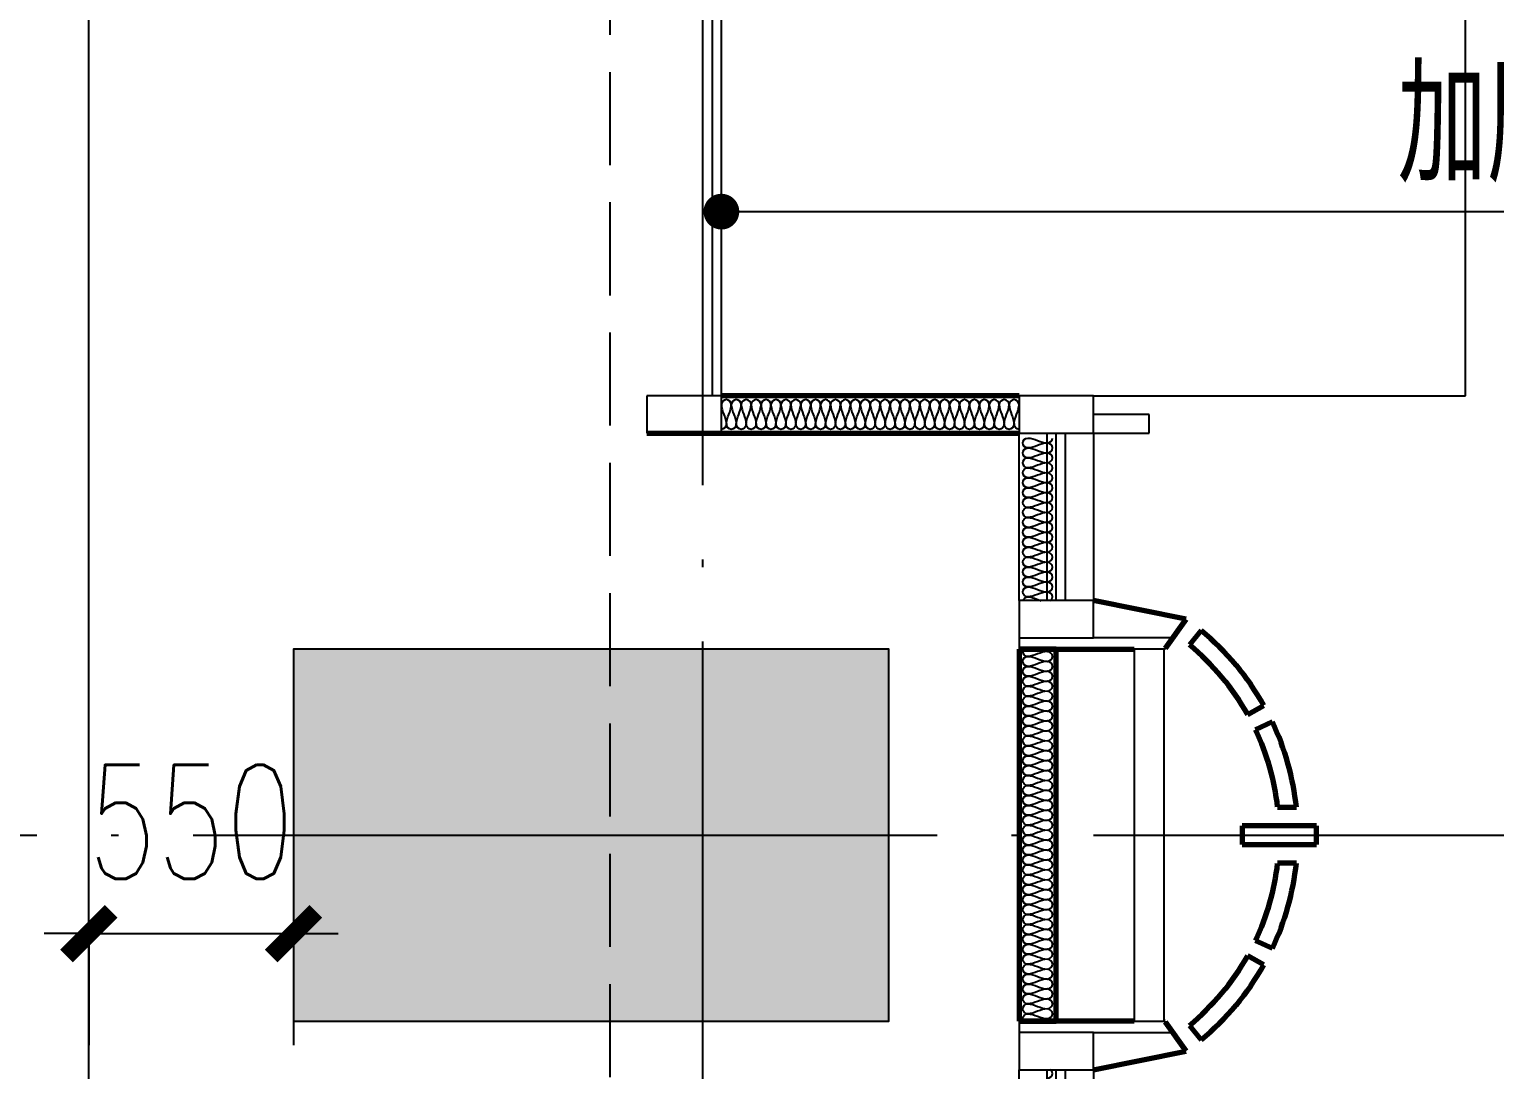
# Model space of a CAD drawing. Header units: millimetres. Extents: x 12325263 to 13848842, y -1463133 to 573208.
# Drawn here: x 12602487 to 12606425, y -624917 to -622122 of the extents above; entities that cross this region are included whole.
import ezdxf

# ---------------------------------------------------------------- set-up
doc = ezdxf.new("R2010")
doc.units = ezdxf.units.MM
doc.header["$LTSCALE"] = 1000
for name, pattern in [('ACAD_ISO02W100', [15, 12, -3]), ('DASH', [0.35, 0.25, -0.1]), ('DASHED2', [0.375, 0.25, -0.125]), ('DOTE', [2.42, 2, -0.2, 0.02, -0.2])]:
    doc.linetypes.add(name, pattern=pattern)
for name, color, linetype in [('A-ANNO-DIMS', 83, 'Continuous'), ('A-AXIS', 16, 'DOTE'), ('A-COLS', 6, 'Continuous'), ('A-DETL-0001', 1, 'Continuous'), ('A-GLAZ', 4, 'Continuous'), ('A-WALL', 5, 'Continuous'), ('A-WALL-PATT', 8, 'Continuous'), ('AXIS', 3, 'Continuous'), ('PUB_HATCH', 8, 'Continuous'), ('PUB_TEXT', 7, 'Continuous'), ('投影线', 6, 'ACAD_ISO02W100'), ('结构边线', 21, 'DASH')]:
    doc.layers.add(name, color=color, linetype=linetype)
for name, color, linetype, lineweight in [('A-FLOR-PROJ', 2, 'Continuous', 25), ('A-GENM', 2, 'Continuous', 70), ('A-GENM-PROJ', 2, 'Continuous', 25), ('A-GLAZ-PROJ', 2, 'Continuous', 25)]:
    doc.layers.add(name, color=color, linetype=linetype, lineweight=lineweight)
doc.styles.add('_TCH_DIM_T3', font='SIMPLEX.shx', dxfattribs={"width": 0.705882, "bigfont": 'GBCBIG.shx'})
doc.styles.add('宋体', font='', dxfattribs={"width": 0.65})
doc.styles.get('宋体').set_extended_font_data('SimSun')
doc.dimstyles.new('_TCH_ARCH&&120', dxfattribs={"dimtxt": 306, "dimasz": 120, "dimexe": 300, "dimexo": 360, "dimgap": 147, "dimtad": 1, "dimdec": 0, "dimzin": 0, "dimdsep": 46, "dimtxsty": '_TCH_DIM_T3', "dimblk": 'ARCHTICK', "dimcen": 0.09, "dimclrt": 7, "dimazin": 2, "dimtfac": 1, "dimtdec": 0, "dimtix": 1, "dimtmove": 2, "dimatfit": 3, "dimfxl": 1, "dimfxlon": 1, "dimtolj": 1, "dimtzin": 0, "dimarcsym": 0})

# ---------------------------------------------------------------- blocks, each defined once
blk = doc.blocks.new('FO-Louver Only with lower mullion - 150 Spacing no glass-5103748-810_L1 SE')
at = {"layer": 'A-GENM-PROJ'}
for p, q in [((-224.9, 75), (225, 75)), ((225, 0), (-224.9, 0))]:
    blk.add_line(p, q, dxfattribs=at)
at = {"layer": 'A-GLAZ'}
for p, q in [((225, 200), (225, 0)), ((225.1, 125), (-224.9, 125)), ((-224.9, 100), (225.1, 100)), ((225, 0), (225, -150)), ((275, -150), (275, 0)), ((225, -150), (275, -150))]:
    blk.add_line(p, q, dxfattribs=at)
blk = doc.blocks.new('System Panel - G2-4279687-810_L1 SE')
at = {"layer": 'A-GLAZ'}
for p, q in [((-610, 0), (610, 0)), ((610, 25), (-609.7, 25)), ((610, 0), (610, 25))]:
    blk.add_line(p, q, dxfattribs=at)
blk = doc.blocks.new('FO-Louver Only with lower mullion - 150 Spacing no glass-V2-810_L1 SE')
at = {"layer": 'A-GENM-PROJ'}
for p, q in [((-225.1, 0), (224.7, 0)), ((224.7, -75), (-225.1, -75))]:
    blk.add_line(p, q, dxfattribs=at)
at = {"layer": 'A-GLAZ'}
for p, q in [((275, 150), (225, 150)), ((225, 150), (225, 0)), ((275, 0), (275, 150)), ((325, -200), (325, 0)), ((224.7, -100), (-225.1, -100)), ((-225.1, -125), (224.7, -125))]:
    blk.add_line(p, q, dxfattribs=at)
blk = doc.blocks.new('E L1 CANOPY1 - E L1 CANOPY-4298652-810_L1 SE')
at = {"layer": 'A-GENM'}
for p, q in [((-14850, 34620.2), (-15650.1, 34620.2)), ((-15850, 34520.2), (-14850, 34520.2)), ((-14850, 30280.2), (-15650.1, 30280.2)), ((-15850, 30180.2), (-14850, 30180.2))]:
    blk.add_line(p, q, dxfattribs=at)
blk = doc.blocks.new('FO-Exterior Column FULL - FO-Exterior Column FULL-V13-810_L1 SE')
at = {"layer": 'A-GENM'}
for p, q in [((500, 200), (-500, 200)), ((-500, 200), (-500, 100.4)), ((-500, -109.7), (-500, 200)), ((500, 100.4), (500, 200)), ((500, 200), (500, -109.7)), ((-500, 100.4), (500, 100.4)), ((-630, 0.4), (-580.2, -249.1)), ((580.2, -249.1), (629.9, 0)), ((-580.2, -249.1), (-502.1, -193.8)), ((502.1, -193.8), (580.2, -249.1)), ((-510.9, -257.6), (-549.6, -289.3)), ((549.6, -289.3), (510.9, -257.6)), ((-348.5, -458), (-324, -414.4)), ((25, -399.6), (-25, -399.6)), ((-25, -399.6), (-25, -599.6)), ((25, -599.6), (25, -399.6)), ((324, -414.4), (348.5, -458)), ((-282.7, -435.7), (-304, -480.9)), ((304, -480.9), (282.7, -435.7)), ((-75, -545.2), (-75, -494.9)), ((75, -494.9), (75, -545.2)), ((-25, -599.6), (25, -599.6))]:
    blk.add_line(p, q, dxfattribs=at)
for centre, radius, start, end in [((-505, -189.7), 5, 343.8962, 0), ((0, 161.9), 661.1, 219.3893, 240.6554), ((0, 161.9), 661.1, 299.3446, 320.6107), ((0, 161.9), 711.1, 219.3894, 240.6554), ((0, 161.9), 711.1, 299.3446, 320.6106), ((0, 161.9), 661.1, 244.6842, 263.483), ((0, 161.9), 661.1, 276.517, 295.3158), ((0, 161.9), 711.1, 244.6842, 263.943), ((0, 161.9), 711.1, 276.057, 295.3158)]:
    blk.add_arc(centre, radius, start, end, dxfattribs=at)
blk = doc.blocks.new('asdfadsgfd')
at = {"layer": 'A-DETL-0001'}
for p, q in [((18197.7, 6595.9), (18197.7, 6396)), ((18297.7, 6595.9), (18197.7, 6595.9)), ((18297.7, 6396), (18297.7, 6595.9)), ((18197.7, 6396), (18297.7, 6396)), ((16587.5, 5595.9), (16487.5, 5595.9)), ((16487.5, 5595.9), (16487.5, 5395.9)), ((16617.2, 5595.9), (16587.5, 5595.9)), ((16587.5, 5395.9), (16587.5, 5595.9)), ((16617.2, 5203.6), (16617.2, 5595.9)), ((17617.6, 5595.9), (17617.6, 5203.6)), ((17647.5, 5595.9), (17617.6, 5595.9)), ((17747.5, 5595.9), (17647.5, 5595.9)), ((17647.5, 5595.9), (17647.5, 5395.9)), ((17747.5, 5395.9), (17747.5, 5595.9)), ((18297.5, 5595.9), (18197.5, 5595.9)), ((18197.5, 5595.9), (18197.5, 5395.9)), ((18297.5, 5395.9), (18297.5, 5595.9)), ((16487.5, 5395.9), (16587.5, 5395.9)), ((16587.3, 5395.9), (16587.3, 5182.5)), ((17647.5, 5182.5), (17647.5, 5395.9)), ((17647.5, 5395.9), (17747.5, 5395.9)), ((18197.5, 5395.9), (18297.5, 5395.9)), ((18297.5, 5395.9), (18297.5, 4395.9)), ((17617.6, 5286.2), (16617.5, 5286.2)), ((16587.3, 5182.5), (16617.2, 5203.6)), ((16617.5, 5206.2), (17617.6, 5206.2)), ((17617.6, 5203.6), (17647.5, 5182.5)), ((18297.5, 4395.9), (22537.7, 4395.9))]:
    blk.add_line(p, q, dxfattribs=at)
for points in [[(18220.8, 6382.6), (18214.5, 6382.6), (18207.5, 6389.6), (18207.5, 6395.9)], [(18220.8, 6355.9), (18214.5, 6355.9), (18200.4, 6369.3), (18214.5, 6382.6), (18220.8, 6382.6)], [(18274.2, 6395.9), (18255.8, 6395.9), (18239.2, 6382.6), (18220.8, 6382.6)], [(18220.8, 6382.6), (18239.2, 6382.6), (18255.8, 6369.3), (18274.2, 6369.3)], [(18274.2, 6369.3), (18280.4, 6369.3), (18294.5, 6382.6), (18280.4, 6395.9), (18274.2, 6395.9)], [(18220.8, 6329.3), (18214.5, 6329.3), (18200.4, 6342.6), (18214.5, 6355.9), (18220.8, 6355.9)], [(18274.2, 6369.3), (18255.8, 6369.3), (18239.2, 6355.9), (18220.8, 6355.9)], [(18220.8, 6355.9), (18239.2, 6355.9), (18255.8, 6342.6), (18274.2, 6342.6)], [(18274.2, 6342.6), (18255.8, 6342.6), (18239.2, 6329.3), (18220.8, 6329.3)], [(18274.2, 6342.6), (18280.4, 6342.6), (18294.5, 6355.9), (18280.4, 6369.3), (18274.2, 6369.3)], [(18274.2, 6315.9), (18280.4, 6315.9), (18294.5, 6329.3), (18280.4, 6342.6), (18274.2, 6342.6)], [(18220.8, 6302.6), (18214.5, 6302.6), (18200.4, 6315.9), (18214.5, 6329.3), (18220.8, 6329.3)], [(18220.8, 6275.9), (18214.5, 6275.9), (18200.4, 6289.3), (18214.5, 6302.6), (18220.8, 6302.6)], [(18220.8, 6329.3), (18239.2, 6329.3), (18255.8, 6315.9), (18274.2, 6315.9)], [(18274.2, 6315.9), (18255.8, 6315.9), (18239.2, 6302.6), (18220.8, 6302.6)], [(18220.8, 6302.6), (18239.2, 6302.6), (18255.8, 6289.3), (18274.2, 6289.3)], [(18274.2, 6289.3), (18280.4, 6289.3), (18294.5, 6302.6), (18280.4, 6315.9), (18274.2, 6315.9)], [(18220.8, 6249.3), (18214.5, 6249.3), (18200.4, 6262.6), (18214.5, 6275.9), (18220.8, 6275.9)], [(18274.2, 6289.3), (18255.8, 6289.3), (18239.2, 6275.9), (18220.8, 6275.9)], [(18220.8, 6275.9), (18239.2, 6275.9), (18255.8, 6262.6), (18274.2, 6262.6)], [(18274.2, 6262.6), (18255.8, 6262.6), (18239.2, 6249.3), (18220.8, 6249.3)], [(18274.2, 6262.6), (18280.4, 6262.6), (18294.5, 6275.9), (18280.4, 6289.3), (18274.2, 6289.3)], [(18274.2, 6235.9), (18280.4, 6235.9), (18294.5, 6249.3), (18280.4, 6262.6), (18274.2, 6262.6)], [(18220.8, 6222.6), (18214.5, 6222.6), (18200.4, 6235.9), (18214.5, 6249.3), (18220.8, 6249.3)], [(18220.8, 6195.9), (18214.5, 6195.9), (18200.4, 6209.3), (18214.5, 6222.6), (18220.8, 6222.6)], [(18220.8, 6249.3), (18239.2, 6249.3), (18255.8, 6235.9), (18274.2, 6235.9)], [(18274.2, 6235.9), (18255.8, 6235.9), (18239.2, 6222.6), (18220.8, 6222.6)], [(18220.8, 6222.6), (18239.2, 6222.6), (18255.8, 6209.3), (18274.2, 6209.3)], [(18274.2, 6209.3), (18280.4, 6209.3), (18294.5, 6222.6), (18280.4, 6235.9), (18274.2, 6235.9)], [(18220.8, 6169.3), (18214.5, 6169.3), (18200.4, 6182.6), (18214.5, 6195.9), (18220.8, 6195.9)], [(18274.2, 6209.3), (18255.8, 6209.3), (18239.2, 6195.9), (18220.8, 6195.9)], [(18220.8, 6195.9), (18239.2, 6195.9), (18255.8, 6182.6), (18274.2, 6182.6)], [(18274.2, 6182.6), (18280.4, 6182.6), (18294.5, 6195.9), (18280.4, 6209.3), (18274.2, 6209.3)], [(18220.8, 6142.6), (18214.5, 6142.6), (18200.4, 6155.9), (18214.5, 6169.3), (18220.8, 6169.3)], [(18274.2, 6182.6), (18255.8, 6182.6), (18239.2, 6169.3), (18220.8, 6169.3)], [(18220.8, 6169.3), (18239.2, 6169.3), (18255.8, 6155.9), (18274.2, 6155.9)], [(18274.2, 6155.9), (18255.8, 6155.9), (18239.2, 6142.6), (18220.8, 6142.6)], [(18274.2, 6155.9), (18280.4, 6155.9), (18294.5, 6169.3), (18280.4, 6182.6), (18274.2, 6182.6)], [(18274.2, 6129.3), (18280.4, 6129.3), (18294.5, 6142.6), (18280.4, 6155.9), (18274.2, 6155.9)], [(18220.8, 6115.9), (18214.5, 6115.9), (18200.4, 6129.3), (18214.5, 6142.6), (18220.8, 6142.6)], [(18220.8, 6089.3), (18214.5, 6089.3), (18200.4, 6102.6), (18214.5, 6115.9), (18220.8, 6115.9)], [(18220.8, 6142.6), (18239.2, 6142.6), (18255.8, 6129.3), (18274.2, 6129.3)], [(18274.2, 6129.3), (18255.8, 6129.3), (18239.2, 6115.9), (18220.8, 6115.9)], [(18220.8, 6115.9), (18239.2, 6115.9), (18255.8, 6102.6), (18274.2, 6102.6)], [(18274.2, 6102.6), (18280.4, 6102.6), (18294.5, 6115.9), (18280.4, 6129.3), (18274.2, 6129.3)], [(18220.8, 6062.6), (18214.5, 6062.6), (18200.4, 6075.9), (18214.5, 6089.3), (18220.8, 6089.3)], [(18274.2, 6102.6), (18255.8, 6102.6), (18239.2, 6089.3), (18220.8, 6089.3)], [(18220.8, 6089.3), (18239.2, 6089.3), (18255.8, 6075.9), (18274.2, 6075.9)], [(18274.2, 6075.9), (18255.8, 6075.9), (18239.2, 6062.6), (18220.8, 6062.6)], [(18274.2, 6075.9), (18280.4, 6075.9), (18294.5, 6089.3), (18280.4, 6102.6), (18274.2, 6102.6)], [(18274.2, 6049.3), (18280.4, 6049.3), (18294.5, 6062.6), (18280.4, 6075.9), (18274.2, 6075.9)], [(18220.8, 6035.9), (18214.5, 6035.9), (18200.4, 6049.3), (18214.5, 6062.6), (18220.8, 6062.6)], [(18220.8, 6009.3), (18214.5, 6009.3), (18200.4, 6022.6), (18214.5, 6035.9), (18220.8, 6035.9)], [(18220.8, 6062.6), (18239.2, 6062.6), (18255.8, 6049.3), (18274.2, 6049.3)], [(18274.2, 6049.3), (18255.8, 6049.3), (18239.2, 6035.9), (18220.8, 6035.9)], [(18220.8, 6035.9), (18239.2, 6035.9), (18255.8, 6022.6), (18274.2, 6022.6)], [(18274.2, 6022.6), (18280.4, 6022.6), (18294.5, 6035.9), (18280.4, 6049.3), (18274.2, 6049.3)], [(18220.8, 5982.6), (18214.5, 5982.6), (18200.4, 5995.9), (18214.5, 6009.3), (18220.8, 6009.3)], [(18274.2, 6022.6), (18255.8, 6022.6), (18239.2, 6009.3), (18220.8, 6009.3)], [(18220.8, 6009.3), (18239.2, 6009.3), (18255.8, 5995.9), (18274.2, 5995.9)], [(18274.2, 5995.9), (18255.8, 5995.9), (18239.2, 5982.6), (18220.8, 5982.6)], [(18274.2, 5995.9), (18280.4, 5995.9), (18294.5, 6009.3), (18280.4, 6022.6), (18274.2, 6022.6)], [(18274.2, 5969.3), (18280.4, 5969.3), (18294.5, 5982.6), (18280.4, 5995.9), (18274.2, 5995.9)], [(18220.8, 5955.9), (18214.5, 5955.9), (18200.4, 5969.3), (18214.5, 5982.6), (18220.8, 5982.6)], [(18220.8, 5929.3), (18214.5, 5929.3), (18200.4, 5942.6), (18214.5, 5955.9), (18220.8, 5955.9)], [(18220.8, 5982.6), (18239.2, 5982.6), (18255.8, 5969.3), (18274.2, 5969.3)], [(18274.2, 5969.3), (18255.8, 5969.3), (18239.2, 5955.9), (18220.8, 5955.9)], [(18220.8, 5955.9), (18239.2, 5955.9), (18255.8, 5942.6), (18274.2, 5942.6)], [(18274.2, 5942.6), (18280.4, 5942.6), (18294.5, 5955.9), (18280.4, 5969.3), (18274.2, 5969.3)], [(18220.8, 5902.6), (18214.5, 5902.6), (18200.4, 5915.9), (18214.5, 5929.3), (18220.8, 5929.3)], [(18274.2, 5942.6), (18255.8, 5942.6), (18239.2, 5929.3), (18220.8, 5929.3)], [(18220.8, 5929.3), (18239.2, 5929.3), (18255.8, 5915.9), (18274.2, 5915.9)], [(18274.2, 5915.9), (18255.8, 5915.9), (18239.2, 5902.6), (18220.8, 5902.6)], [(18274.2, 5915.9), (18280.4, 5915.9), (18294.5, 5929.3), (18280.4, 5942.6), (18274.2, 5942.6)], [(18274.2, 5889.3), (18280.4, 5889.3), (18294.5, 5902.6), (18280.4, 5915.9), (18274.2, 5915.9)], [(18220.8, 5875.9), (18214.5, 5875.9), (18200.4, 5889.3), (18214.5, 5902.6), (18220.8, 5902.6)], [(18220.8, 5849.3), (18214.5, 5849.3), (18200.4, 5862.6), (18214.5, 5875.9), (18220.8, 5875.9)], [(18220.8, 5902.6), (18239.2, 5902.6), (18255.8, 5889.3), (18274.2, 5889.3)], [(18274.2, 5889.3), (18255.8, 5889.3), (18239.2, 5875.9), (18220.8, 5875.9)], [(18220.8, 5875.9), (18239.2, 5875.9), (18255.8, 5862.6), (18274.2, 5862.6)], [(18274.2, 5862.6), (18280.4, 5862.6), (18294.5, 5875.9), (18280.4, 5889.3), (18274.2, 5889.3)], [(18220.8, 5822.6), (18214.5, 5822.6), (18200.4, 5835.9), (18214.5, 5849.3), (18220.8, 5849.3)], [(18274.2, 5862.6), (18255.8, 5862.6), (18239.2, 5849.3), (18220.8, 5849.3)], [(18220.8, 5849.3), (18239.2, 5849.3), (18255.8, 5835.9), (18274.2, 5835.9)], [(18274.2, 5835.9), (18255.8, 5835.9), (18239.2, 5822.6), (18220.8, 5822.6)], [(18274.2, 5835.9), (18280.4, 5835.9), (18294.5, 5849.3), (18280.4, 5862.6), (18274.2, 5862.6)], [(18274.2, 5809.3), (18280.4, 5809.3), (18294.5, 5822.6), (18280.4, 5835.9), (18274.2, 5835.9)], [(18220.8, 5795.9), (18214.5, 5795.9), (18200.4, 5809.3), (18214.5, 5822.6), (18220.8, 5822.6)], [(18220.8, 5769.3), (18214.5, 5769.3), (18200.4, 5782.6), (18214.5, 5795.9), (18220.8, 5795.9)], [(18220.8, 5822.6), (18239.2, 5822.6), (18255.8, 5809.3), (18274.2, 5809.3)], [(18274.2, 5809.3), (18255.8, 5809.3), (18239.2, 5795.9), (18220.8, 5795.9)], [(18220.8, 5795.9), (18239.2, 5795.9), (18255.8, 5782.6), (18274.2, 5782.6)], [(18274.2, 5782.6), (18280.4, 5782.6), (18294.5, 5795.9), (18280.4, 5809.3), (18274.2, 5809.3)], [(18220.8, 5742.6), (18214.5, 5742.6), (18200.4, 5755.9), (18214.5, 5769.3), (18220.8, 5769.3)], [(18274.2, 5782.6), (18255.8, 5782.6), (18239.2, 5769.3), (18220.8, 5769.3)], [(18220.8, 5769.3), (18239.2, 5769.3), (18255.8, 5755.9), (18274.2, 5755.9)], [(18274.2, 5755.9), (18255.8, 5755.9), (18239.2, 5742.6), (18220.8, 5742.6)], [(18274.2, 5755.9), (18280.4, 5755.9), (18294.5, 5769.3), (18280.4, 5782.6), (18274.2, 5782.6)], [(18274.2, 5729.3), (18280.4, 5729.3), (18294.5, 5742.6), (18280.4, 5755.9), (18274.2, 5755.9)], [(18220.8, 5715.9), (18214.5, 5715.9), (18200.4, 5729.3), (18214.5, 5742.6), (18220.8, 5742.6)], [(18220.8, 5689.3), (18214.5, 5689.3), (18200.4, 5702.6), (18214.5, 5715.9), (18220.8, 5715.9)], [(18220.8, 5742.6), (18239.2, 5742.6), (18255.8, 5729.3), (18274.2, 5729.3)], [(18274.2, 5729.3), (18255.8, 5729.3), (18239.2, 5715.9), (18220.8, 5715.9)], [(18220.8, 5715.9), (18239.2, 5715.9), (18255.8, 5702.6), (18274.2, 5702.6)], [(18274.2, 5702.6), (18280.4, 5702.6), (18294.5, 5715.9), (18280.4, 5729.3), (18274.2, 5729.3)], [(18220.8, 5662.6), (18214.5, 5662.6), (18200.4, 5675.9), (18214.5, 5689.3), (18220.8, 5689.3)], [(18274.2, 5702.6), (18255.8, 5702.6), (18239.2, 5689.3), (18220.8, 5689.3)], [(18220.8, 5689.3), (18239.2, 5689.3), (18255.8, 5675.9), (18274.2, 5675.9)], [(18274.2, 5675.9), (18255.8, 5675.9), (18239.2, 5662.6), (18220.8, 5662.6)], [(18274.2, 5675.9), (18280.4, 5675.9), (18294.5, 5689.3), (18280.4, 5702.6), (18274.2, 5702.6)], [(18274.2, 5649.3), (18280.4, 5649.3), (18294.5, 5662.6), (18280.4, 5675.9), (18274.2, 5675.9)], [(18220.8, 5635.9), (18214.5, 5635.9), (18200.4, 5649.3), (18214.5, 5662.6), (18220.8, 5662.6)], [(18220.8, 5609.3), (18214.5, 5609.3), (18200.4, 5622.6), (18214.5, 5635.9), (18220.8, 5635.9)], [(18220.8, 5662.6), (18239.2, 5662.6), (18255.8, 5649.3), (18274.2, 5649.3)], [(18274.2, 5649.3), (18255.8, 5649.3), (18239.2, 5635.9), (18220.8, 5635.9)], [(18220.8, 5635.9), (18239.2, 5635.9), (18255.8, 5622.6), (18274.2, 5622.6)], [(18274.2, 5622.6), (18280.4, 5622.6), (18294.5, 5635.9), (18280.4, 5649.3), (18274.2, 5649.3)], [(18207.5, 5595.9), (18207.5, 5602.2), (18214.5, 5609.3), (18220.8, 5609.3)], [(18274.2, 5622.6), (18255.8, 5622.6), (18239.2, 5609.3), (18220.8, 5609.3)], [(18220.8, 5609.3), (18239.2, 5609.3), (18255.8, 5595.9), (18274.2, 5595.9)], [(18274.2, 5595.9), (18280.4, 5595.9), (18294.5, 5609.3), (18280.4, 5622.6), (18274.2, 5622.6)], [(16637.6, 5572.8), (16637.6, 5554.5), (16624.3, 5537.8), (16624.3, 5519.5)], [(16637.6, 5572.8), (16637.6, 5579.1), (16650.9, 5593.2), (16664.3, 5579.1), (16664.3, 5572.8)], [(16650.9, 5519.5), (16650.9, 5537.8), (16637.6, 5554.5), (16637.6, 5572.8)], [(16664.3, 5572.8), (16664.3, 5554.5), (16650.9, 5537.8), (16650.9, 5519.5)], [(16664.3, 5572.8), (16664.3, 5579.1), (16677.6, 5593.2), (16690.9, 5579.1), (16690.9, 5572.8)], [(16677.6, 5519.5), (16677.6, 5537.8), (16664.3, 5554.5), (16664.3, 5572.8)], [(16690.9, 5572.8), (16690.9, 5554.5), (16677.6, 5537.8), (16677.6, 5519.5)], [(16690.9, 5572.8), (16690.9, 5579.1), (16704.3, 5593.2), (16717.6, 5579.1), (16717.6, 5572.8)], [(16704.3, 5519.5), (16704.3, 5537.8), (16690.9, 5554.5), (16690.9, 5572.8)], [(16717.6, 5572.8), (16717.6, 5554.5), (16704.3, 5537.8), (16704.3, 5519.5)], [(16717.6, 5572.8), (16717.6, 5579.1), (16730.9, 5593.2), (16744.3, 5579.1), (16744.3, 5572.8)], [(16730.9, 5519.5), (16730.9, 5537.8), (16717.6, 5554.5), (16717.6, 5572.8)], [(16744.3, 5572.8), (16744.3, 5554.5), (16730.9, 5537.8), (16730.9, 5519.5)], [(16744.3, 5572.8), (16744.3, 5579.1), (16757.6, 5593.2), (16770.9, 5579.1), (16770.9, 5572.8)], [(16757.6, 5519.5), (16757.6, 5537.8), (16744.3, 5554.5), (16744.3, 5572.8)], [(16770.9, 5572.8), (16770.9, 5554.5), (16757.6, 5537.8), (16757.6, 5519.5)], [(16770.9, 5572.8), (16770.9, 5579.1), (16784.3, 5593.2), (16797.6, 5579.1), (16797.6, 5572.8)], [(16784.3, 5519.5), (16784.3, 5537.8), (16770.9, 5554.5), (16770.9, 5572.8)], [(16797.6, 5572.8), (16797.6, 5554.5), (16784.3, 5537.8), (16784.3, 5519.5)], [(16797.6, 5572.8), (16797.6, 5579.1), (16810.9, 5593.2), (16824.3, 5579.1), (16824.3, 5572.8)], [(16810.9, 5519.5), (16810.9, 5537.8), (16797.6, 5554.5), (16797.6, 5572.8)], [(16824.3, 5572.8), (16824.3, 5554.5), (16810.9, 5537.8), (16810.9, 5519.5)], [(16824.3, 5572.8), (16824.3, 5579.1), (16837.6, 5593.2), (16850.9, 5579.1), (16850.9, 5572.8)], [(16837.6, 5519.5), (16837.6, 5537.8), (16824.3, 5554.5), (16824.3, 5572.8)], [(16850.9, 5572.8), (16850.9, 5554.5), (16837.6, 5537.8), (16837.6, 5519.5)], [(16850.9, 5572.8), (16850.9, 5579.1), (16864.3, 5593.2), (16877.6, 5579.1), (16877.6, 5572.8)], [(16864.3, 5519.5), (16864.3, 5537.8), (16850.9, 5554.5), (16850.9, 5572.8)], [(16877.6, 5572.8), (16877.6, 5554.5), (16864.3, 5537.8), (16864.3, 5519.5)], [(16877.6, 5572.8), (16877.6, 5579.1), (16890.9, 5593.2), (16904.3, 5579.1), (16904.3, 5572.8)], [(16890.9, 5519.5), (16890.9, 5537.8), (16877.6, 5554.5), (16877.6, 5572.8)], [(16904.3, 5572.8), (16904.3, 5554.5), (16890.9, 5537.8), (16890.9, 5519.5)], [(16904.3, 5572.8), (16904.3, 5579.1), (16917.6, 5593.2), (16930.9, 5579.1), (16930.9, 5572.8)], [(16917.6, 5519.5), (16917.6, 5537.8), (16904.3, 5554.5), (16904.3, 5572.8)], [(16930.9, 5572.8), (16930.9, 5554.5), (16917.6, 5537.8), (16917.6, 5519.5)], [(16930.9, 5572.8), (16930.9, 5579.1), (16944.3, 5593.2), (16957.6, 5579.1), (16957.6, 5572.8)], [(16944.3, 5519.5), (16944.3, 5537.8), (16930.9, 5554.5), (16930.9, 5572.8)], [(16957.6, 5572.8), (16957.6, 5554.5), (16944.3, 5537.8), (16944.3, 5519.5)], [(16957.6, 5572.8), (16957.6, 5579.1), (16970.9, 5593.2), (16984.3, 5579.1), (16984.3, 5572.8)], [(16970.9, 5519.5), (16970.9, 5537.8), (16957.6, 5554.5), (16957.6, 5572.8)], [(16984.3, 5572.8), (16984.3, 5554.5), (16970.9, 5537.8), (16970.9, 5519.5)], [(16984.3, 5572.8), (16984.3, 5579.1), (16997.6, 5593.2), (17010.9, 5579.1), (17010.9, 5572.8)], [(16997.6, 5519.5), (16997.6, 5537.8), (16984.3, 5554.5), (16984.3, 5572.8)], [(17010.9, 5572.8), (17010.9, 5554.5), (16997.6, 5537.8), (16997.6, 5519.5)], [(17010.9, 5572.8), (17010.9, 5579.1), (17024.3, 5593.2), (17037.6, 5579.1), (17037.6, 5572.8)], [(17024.3, 5519.5), (17024.3, 5537.8), (17010.9, 5554.5), (17010.9, 5572.8)], [(17037.6, 5572.8), (17037.6, 5554.5), (17024.3, 5537.8), (17024.3, 5519.5)], [(17037.6, 5572.8), (17037.6, 5579.1), (17050.9, 5593.2), (17064.3, 5579.1), (17064.3, 5572.8)], [(17050.9, 5519.5), (17050.9, 5537.8), (17037.6, 5554.5), (17037.6, 5572.8)], [(17064.3, 5572.8), (17064.3, 5554.5), (17050.9, 5537.8), (17050.9, 5519.5)], [(17064.3, 5572.8), (17064.3, 5579.1), (17077.6, 5593.2), (17090.9, 5579.1), (17090.9, 5572.8)], [(17077.6, 5519.5), (17077.6, 5537.8), (17064.3, 5554.5), (17064.3, 5572.8)], [(17090.9, 5572.8), (17090.9, 5554.5), (17077.6, 5537.8), (17077.6, 5519.5)], [(17090.9, 5572.8), (17090.9, 5579.1), (17104.3, 5593.2), (17117.6, 5579.1), (17117.6, 5572.8)], [(17104.3, 5519.5), (17104.3, 5537.8), (17090.9, 5554.5), (17090.9, 5572.8)], [(17117.6, 5572.8), (17117.6, 5554.5), (17104.3, 5537.8), (17104.3, 5519.5)], [(17117.6, 5572.8), (17117.6, 5579.1), (17130.9, 5593.2), (17144.3, 5579.1), (17144.3, 5572.8)], [(17130.9, 5519.5), (17130.9, 5537.8), (17117.6, 5554.5), (17117.6, 5572.8)], [(17144.3, 5572.8), (17144.3, 5554.5), (17130.9, 5537.8), (17130.9, 5519.5)], [(17144.3, 5572.8), (17144.3, 5579.1), (17157.6, 5593.2), (17170.9, 5579.1), (17170.9, 5572.8)], [(17157.6, 5519.5), (17157.6, 5537.8), (17144.3, 5554.5), (17144.3, 5572.8)], [(17170.9, 5572.8), (17170.9, 5554.5), (17157.6, 5537.8), (17157.6, 5519.5)], [(17170.9, 5572.8), (17170.9, 5579.1), (17184.3, 5593.2), (17197.6, 5579.1), (17197.6, 5572.8)], [(17184.3, 5519.5), (17184.3, 5537.8), (17170.9, 5554.5), (17170.9, 5572.8)], [(17197.6, 5572.8), (17197.6, 5554.5), (17184.3, 5537.8), (17184.3, 5519.5)], [(17197.6, 5572.8), (17197.6, 5579.1), (17210.9, 5593.2), (17224.3, 5579.1), (17224.3, 5572.8)], [(17210.9, 5519.5), (17210.9, 5537.8), (17197.6, 5554.5), (17197.6, 5572.8)], [(17224.3, 5572.8), (17224.3, 5554.5), (17210.9, 5537.8), (17210.9, 5519.5)], [(17224.3, 5572.8), (17224.3, 5579.1), (17237.6, 5593.2), (17250.9, 5579.1), (17250.9, 5572.8)], [(17237.6, 5519.5), (17237.6, 5537.8), (17224.3, 5554.5), (17224.3, 5572.8)], [(17250.9, 5572.8), (17250.9, 5554.5), (17237.6, 5537.8), (17237.6, 5519.5)], [(17250.9, 5572.8), (17250.9, 5579.1), (17264.3, 5593.2), (17277.6, 5579.1), (17277.6, 5572.8)], [(17264.3, 5519.5), (17264.3, 5537.8), (17250.9, 5554.5), (17250.9, 5572.8)], [(17277.6, 5572.8), (17277.6, 5554.5), (17264.3, 5537.8), (17264.3, 5519.5)], [(17277.6, 5572.8), (17277.6, 5579.1), (17290.9, 5593.2), (17304.3, 5579.1), (17304.3, 5572.8)], [(17290.9, 5519.5), (17290.9, 5537.8), (17277.6, 5554.5), (17277.6, 5572.8)], [(17304.3, 5572.8), (17304.3, 5554.5), (17290.9, 5537.8), (17290.9, 5519.5)], [(17304.3, 5572.8), (17304.3, 5579.1), (17317.6, 5593.2), (17330.9, 5579.1), (17330.9, 5572.8)], [(17317.6, 5519.5), (17317.6, 5537.8), (17304.3, 5554.5), (17304.3, 5572.8)], [(17330.9, 5572.8), (17330.9, 5554.5), (17317.6, 5537.8), (17317.6, 5519.5)], [(17330.9, 5572.8), (17330.9, 5579.1), (17344.3, 5593.2), (17357.6, 5579.1), (17357.6, 5572.8)], [(17344.3, 5519.5), (17344.3, 5537.8), (17330.9, 5554.5), (17330.9, 5572.8)], [(17357.6, 5572.8), (17357.6, 5554.5), (17344.3, 5537.8), (17344.3, 5519.5)], [(17357.6, 5572.8), (17357.6, 5579.1), (17370.9, 5593.2), (17384.3, 5579.1), (17384.3, 5572.8)], [(17370.9, 5519.5), (17370.9, 5537.8), (17357.6, 5554.5), (17357.6, 5572.8)], [(17384.3, 5572.8), (17384.3, 5554.5), (17370.9, 5537.8), (17370.9, 5519.5)], [(17384.3, 5572.8), (17384.3, 5579.1), (17397.6, 5593.2), (17410.9, 5579.1), (17410.9, 5572.8)], [(17397.6, 5519.5), (17397.6, 5537.8), (17384.3, 5554.5), (17384.3, 5572.8)], [(17410.9, 5572.8), (17410.9, 5554.5), (17397.6, 5537.8), (17397.6, 5519.5)], [(17410.9, 5572.8), (17410.9, 5579.1), (17424.3, 5593.2), (17437.6, 5579.1), (17437.6, 5572.8)], [(17424.3, 5519.5), (17424.3, 5537.8), (17410.9, 5554.5), (17410.9, 5572.8)], [(17437.6, 5572.8), (17437.6, 5554.5), (17424.3, 5537.8), (17424.3, 5519.5)], [(17437.6, 5572.8), (17437.6, 5579.1), (17450.9, 5593.2), (17464.3, 5579.1), (17464.3, 5572.8)], [(17450.9, 5519.5), (17450.9, 5537.8), (17437.6, 5554.5), (17437.6, 5572.8)], [(17464.3, 5572.8), (17464.3, 5554.5), (17450.9, 5537.8), (17450.9, 5519.5)], [(17464.3, 5572.8), (17464.3, 5579.1), (17477.6, 5593.2), (17490.9, 5579.1), (17490.9, 5572.8)], [(17477.6, 5519.5), (17477.6, 5537.8), (17464.3, 5554.5), (17464.3, 5572.8)], [(17490.9, 5572.8), (17490.9, 5554.5), (17477.6, 5537.8), (17477.6, 5519.5)], [(17490.9, 5572.8), (17490.9, 5579.1), (17504.3, 5593.2), (17517.6, 5579.1), (17517.6, 5572.8)], [(17504.3, 5519.5), (17504.3, 5537.8), (17490.9, 5554.5), (17490.9, 5572.8)], [(17517.6, 5572.8), (17517.6, 5554.5), (17504.3, 5537.8), (17504.3, 5519.5)], [(17517.6, 5572.8), (17517.6, 5579.1), (17530.9, 5593.2), (17544.3, 5579.1), (17544.3, 5572.8)], [(17530.9, 5519.5), (17530.9, 5537.8), (17517.6, 5554.5), (17517.6, 5572.8)], [(17544.3, 5572.8), (17544.3, 5554.5), (17530.9, 5537.8), (17530.9, 5519.5)], [(17544.3, 5572.8), (17544.3, 5579.1), (17557.6, 5593.2), (17570.9, 5579.1), (17570.9, 5572.8)], [(17557.6, 5519.5), (17557.6, 5537.8), (17544.3, 5554.5), (17544.3, 5572.8)], [(17570.9, 5572.8), (17570.9, 5554.5), (17557.6, 5537.8), (17557.6, 5519.5)], [(17570.9, 5572.8), (17570.9, 5579.1), (17584.3, 5593.2), (17597.6, 5579.1), (17597.6, 5572.8)], [(17584.3, 5519.5), (17584.3, 5537.8), (17570.9, 5554.5), (17570.9, 5572.8)], [(17597.6, 5572.8), (17597.6, 5554.5), (17584.3, 5537.8), (17584.3, 5519.5)], [(17610.9, 5519.5), (17610.9, 5537.8), (17597.6, 5554.5), (17597.6, 5572.8)], [(17757.6, 5572.8), (17757.6, 5560.2), (17751.3, 5548.3), (17747.3, 5536.2)], [(17747.7, 5585.5), (17753.1, 5583.7), (17757.6, 5578), (17757.6, 5572.8)], [(17757.6, 5572.8), (17757.6, 5579.1), (17770.9, 5593.2), (17784.3, 5579.1), (17784.3, 5572.8)], [(17770.9, 5519.5), (17770.9, 5537.8), (17757.6, 5554.5), (17757.6, 5572.8)], [(17784.3, 5572.8), (17784.3, 5554.5), (17770.9, 5537.8), (17770.9, 5519.5)], [(17784.3, 5572.8), (17784.3, 5579.1), (17797.6, 5593.2), (17810.9, 5579.1), (17810.9, 5572.8)], [(17797.6, 5519.5), (17797.6, 5537.8), (17784.3, 5554.5), (17784.3, 5572.8)], [(17810.9, 5572.8), (17810.9, 5554.5), (17797.6, 5537.8), (17797.6, 5519.5)], [(17810.9, 5572.8), (17810.9, 5579.1), (17824.3, 5593.2), (17837.6, 5579.1), (17837.6, 5572.8)], [(17824.3, 5519.5), (17824.3, 5537.8), (17810.9, 5554.5), (17810.9, 5572.8)], [(17837.6, 5572.8), (17837.6, 5554.5), (17824.3, 5537.8), (17824.3, 5519.5)], [(17837.6, 5572.8), (17837.6, 5579.1), (17850.9, 5593.2), (17864.3, 5579.1), (17864.3, 5572.8)], [(17850.9, 5519.5), (17850.9, 5537.8), (17837.6, 5554.5), (17837.6, 5572.8)], [(17864.3, 5572.8), (17864.3, 5554.5), (17850.9, 5537.8), (17850.9, 5519.5)], [(17864.3, 5572.8), (17864.3, 5579.1), (17877.6, 5593.2), (17890.9, 5579.1), (17890.9, 5572.8)], [(17877.6, 5519.5), (17877.6, 5537.8), (17864.3, 5554.5), (17864.3, 5572.8)], [(17890.9, 5572.8), (17890.9, 5554.5), (17877.6, 5537.8), (17877.6, 5519.5)], [(17890.9, 5572.8), (17890.9, 5579.1), (17904.3, 5593.2), (17917.6, 5579.1), (17917.6, 5572.8)], [(17904.3, 5519.5), (17904.3, 5537.8), (17890.9, 5554.5), (17890.9, 5572.8)], [(17917.6, 5572.8), (17917.6, 5554.5), (17904.3, 5537.8), (17904.3, 5519.5)], [(17917.6, 5572.8), (17917.6, 5579.1), (17930.9, 5593.2), (17944.3, 5579.1), (17944.3, 5572.8)], [(17930.9, 5519.5), (17930.9, 5537.8), (17917.6, 5554.5), (17917.6, 5572.8)], [(17944.3, 5572.8), (17944.3, 5554.5), (17930.9, 5537.8), (17930.9, 5519.5)], [(17944.3, 5572.8), (17944.3, 5579.1), (17957.6, 5593.2), (17970.9, 5579.1), (17970.9, 5572.8)], [(17957.6, 5519.5), (17957.6, 5537.8), (17944.3, 5554.5), (17944.3, 5572.8)], [(17970.9, 5572.8), (17970.9, 5554.5), (17957.6, 5537.8), (17957.6, 5519.5)], [(17970.9, 5572.8), (17970.9, 5579.1), (17984.3, 5593.2), (17997.6, 5579.1), (17997.6, 5572.8)], [(17984.3, 5519.5), (17984.3, 5537.8), (17970.9, 5554.5), (17970.9, 5572.8)], [(17997.6, 5572.8), (17997.6, 5554.5), (17984.3, 5537.8), (17984.3, 5519.5)], [(17997.6, 5572.8), (17997.6, 5579.1), (18010.9, 5593.2), (18024.3, 5579.1), (18024.3, 5572.8)], [(18010.9, 5519.5), (18010.9, 5537.8), (17997.6, 5554.5), (17997.6, 5572.8)], [(18024.3, 5572.8), (18024.3, 5554.5), (18010.9, 5537.8), (18010.9, 5519.5)], [(18024.3, 5572.8), (18024.3, 5579.1), (18037.6, 5593.2), (18050.9, 5579.1), (18050.9, 5572.8)], [(18037.6, 5519.5), (18037.6, 5537.8), (18024.3, 5554.5), (18024.3, 5572.8)], [(18050.9, 5572.8), (18050.9, 5554.5), (18037.6, 5537.8), (18037.6, 5519.5)], [(18050.9, 5572.8), (18050.9, 5579.1), (18064.3, 5593.2), (18077.6, 5579.1), (18077.6, 5572.8)], [(18064.3, 5519.5), (18064.3, 5537.8), (18050.9, 5554.5), (18050.9, 5572.8)], [(18077.6, 5572.8), (18077.6, 5554.5), (18064.3, 5537.8), (18064.3, 5519.5)], [(18077.6, 5572.8), (18077.6, 5579.1), (18090.9, 5593.2), (18104.3, 5579.1), (18104.3, 5572.8)], [(18090.9, 5519.5), (18090.9, 5537.8), (18077.6, 5554.5), (18077.6, 5572.8)], [(18104.3, 5572.8), (18104.3, 5554.5), (18090.9, 5537.8), (18090.9, 5519.5)], [(18104.3, 5572.8), (18104.3, 5579.1), (18117.6, 5593.2), (18130.9, 5579.1), (18130.9, 5572.8)], [(18117.6, 5519.5), (18117.6, 5537.8), (18104.3, 5554.5), (18104.3, 5572.8)], [(18130.9, 5572.8), (18130.9, 5554.5), (18117.6, 5537.8), (18117.6, 5519.5)], [(18130.9, 5572.8), (18130.9, 5579.1), (18144.3, 5593.2), (18157.6, 5579.1), (18157.6, 5572.8)], [(18144.3, 5519.5), (18144.3, 5537.8), (18130.9, 5554.5), (18130.9, 5572.8)], [(18157.6, 5572.8), (18157.6, 5554.5), (18144.3, 5537.8), (18144.3, 5519.5)], [(18157.6, 5572.8), (18157.6, 5579.1), (18170.9, 5593.2), (18184.3, 5579.1), (18184.3, 5572.8)], [(18170.9, 5519.5), (18170.9, 5537.8), (18157.6, 5554.5), (18157.6, 5572.8)], [(18184.3, 5572.8), (18184.3, 5554.5), (18170.9, 5537.8), (18170.9, 5519.5)], [(16624.3, 5519.5), (16624.3, 5529.1), (16620.6, 5538.2), (16617.1, 5547.4)], [(16617.5, 5508.3), (16621.4, 5510.8), (16624.3, 5515.3), (16624.3, 5519.5)], [(16624.3, 5519.5), (16624.3, 5513.2), (16637.6, 5499.1), (16650.9, 5513.2), (16650.9, 5519.5)], [(16650.9, 5519.5), (16650.9, 5513.2), (16664.3, 5499.1), (16677.6, 5513.2), (16677.6, 5519.5)], [(16677.6, 5519.5), (16677.6, 5513.2), (16690.9, 5499.1), (16704.3, 5513.2), (16704.3, 5519.5)], [(16704.3, 5519.5), (16704.3, 5513.2), (16717.6, 5499.1), (16730.9, 5513.2), (16730.9, 5519.5)], [(16730.9, 5519.5), (16730.9, 5513.2), (16744.3, 5499.1), (16757.6, 5513.2), (16757.6, 5519.5)], [(16757.6, 5519.5), (16757.6, 5513.2), (16770.9, 5499.1), (16784.3, 5513.2), (16784.3, 5519.5)], [(16784.3, 5519.5), (16784.3, 5513.2), (16797.6, 5499.1), (16810.9, 5513.2), (16810.9, 5519.5)], [(16810.9, 5519.5), (16810.9, 5513.2), (16824.3, 5499.1), (16837.6, 5513.2), (16837.6, 5519.5)], [(16837.6, 5519.5), (16837.6, 5513.2), (16850.9, 5499.1), (16864.3, 5513.2), (16864.3, 5519.5)], [(16864.3, 5519.5), (16864.3, 5513.2), (16877.6, 5499.1), (16890.9, 5513.2), (16890.9, 5519.5)], [(16890.9, 5519.5), (16890.9, 5513.2), (16904.3, 5499.1), (16917.6, 5513.2), (16917.6, 5519.5)], [(16917.6, 5519.5), (16917.6, 5513.2), (16930.9, 5499.1), (16944.3, 5513.2), (16944.3, 5519.5)], [(16944.3, 5519.5), (16944.3, 5513.2), (16957.6, 5499.1), (16970.9, 5513.2), (16970.9, 5519.5)], [(16970.9, 5519.5), (16970.9, 5513.2), (16984.3, 5499.1), (16997.6, 5513.2), (16997.6, 5519.5)], [(16997.6, 5519.5), (16997.6, 5513.2), (17010.9, 5499.1), (17024.3, 5513.2), (17024.3, 5519.5)], [(17024.3, 5519.5), (17024.3, 5513.2), (17037.6, 5499.1), (17050.9, 5513.2), (17050.9, 5519.5)], [(17050.9, 5519.5), (17050.9, 5513.2), (17064.3, 5499.1), (17077.6, 5513.2), (17077.6, 5519.5)], [(17077.6, 5519.5), (17077.6, 5513.2), (17090.9, 5499.1), (17104.3, 5513.2), (17104.3, 5519.5)], [(17104.3, 5519.5), (17104.3, 5513.2), (17117.6, 5499.1), (17130.9, 5513.2), (17130.9, 5519.5)], [(17130.9, 5519.5), (17130.9, 5513.2), (17144.3, 5499.1), (17157.6, 5513.2), (17157.6, 5519.5)], [(17157.6, 5519.5), (17157.6, 5513.2), (17170.9, 5499.1), (17184.3, 5513.2), (17184.3, 5519.5)], [(17184.3, 5519.5), (17184.3, 5513.2), (17197.6, 5499.1), (17210.9, 5513.2), (17210.9, 5519.5)], [(17210.9, 5519.5), (17210.9, 5513.2), (17224.3, 5499.1), (17237.6, 5513.2), (17237.6, 5519.5)], [(17237.6, 5519.5), (17237.6, 5513.2), (17250.9, 5499.1), (17264.3, 5513.2), (17264.3, 5519.5)], [(17264.3, 5519.5), (17264.3, 5513.2), (17277.6, 5499.1), (17290.9, 5513.2), (17290.9, 5519.5)], [(17290.9, 5519.5), (17290.9, 5513.2), (17304.3, 5499.1), (17317.6, 5513.2), (17317.6, 5519.5)], [(17317.6, 5519.5), (17317.6, 5513.2), (17330.9, 5499.1), (17344.3, 5513.2), (17344.3, 5519.5)], [(17344.3, 5519.5), (17344.3, 5513.2), (17357.6, 5499.1), (17370.9, 5513.2), (17370.9, 5519.5)], [(17370.9, 5519.5), (17370.9, 5513.2), (17384.3, 5499.1), (17397.6, 5513.2), (17397.6, 5519.5)], [(17397.6, 5519.5), (17397.6, 5513.2), (17410.9, 5499.1), (17424.3, 5513.2), (17424.3, 5519.5)], [(17424.3, 5519.5), (17424.3, 5513.2), (17437.6, 5499.1), (17450.9, 5513.2), (17450.9, 5519.5)], [(17450.9, 5519.5), (17450.9, 5513.2), (17464.3, 5499.1), (17477.6, 5513.2), (17477.6, 5519.5)], [(17477.6, 5519.5), (17477.6, 5513.2), (17490.9, 5499.1), (17504.3, 5513.2), (17504.3, 5519.5)], [(17504.3, 5519.5), (17504.3, 5513.2), (17517.6, 5499.1), (17530.9, 5513.2), (17530.9, 5519.5)], [(17530.9, 5519.5), (17530.9, 5513.2), (17544.3, 5499.1), (17557.6, 5513.2), (17557.6, 5519.5)], [(17557.6, 5519.5), (17557.6, 5513.2), (17570.9, 5499.1), (17584.3, 5513.2), (17584.3, 5519.5)], [(17584.3, 5519.5), (17584.3, 5513.2), (17597.6, 5499.1), (17610.9, 5513.2), (17610.9, 5519.5)], [(17617.6, 5546.1), (17614.3, 5537.4), (17610.9, 5528.6), (17610.9, 5519.5)], [(17610.9, 5519.5), (17610.9, 5515.5), (17613.6, 5511.2), (17617.3, 5508.6)], [(17770.9, 5519.5), (17770.9, 5513.2), (17784.3, 5499.1), (17797.6, 5513.2), (17797.6, 5519.5)], [(17797.6, 5519.5), (17797.6, 5513.2), (17810.9, 5499.1), (17824.3, 5513.2), (17824.3, 5519.5)], [(17824.3, 5519.5), (17824.3, 5513.2), (17837.6, 5499.1), (17850.9, 5513.2), (17850.9, 5519.5)], [(17850.9, 5519.5), (17850.9, 5513.2), (17864.3, 5499.1), (17877.6, 5513.2), (17877.6, 5519.5)], [(17877.6, 5519.5), (17877.6, 5513.2), (17890.9, 5499.1), (17904.3, 5513.2), (17904.3, 5519.5)], [(17904.3, 5519.5), (17904.3, 5513.2), (17917.6, 5499.1), (17930.9, 5513.2), (17930.9, 5519.5)], [(17930.9, 5519.5), (17930.9, 5513.2), (17944.3, 5499.1), (17957.6, 5513.2), (17957.6, 5519.5)], [(17957.6, 5519.5), (17957.6, 5513.2), (17970.9, 5499.1), (17984.3, 5513.2), (17984.3, 5519.5)], [(17984.3, 5519.5), (17984.3, 5513.2), (17997.6, 5499.1), (18010.9, 5513.2), (18010.9, 5519.5)], [(18010.9, 5519.5), (18010.9, 5513.2), (18024.3, 5499.1), (18037.6, 5513.2), (18037.6, 5519.5)], [(18037.6, 5519.5), (18037.6, 5513.2), (18050.9, 5499.1), (18064.3, 5513.2), (18064.3, 5519.5)], [(18064.3, 5519.5), (18064.3, 5513.2), (18077.6, 5499.1), (18090.9, 5513.2), (18090.9, 5519.5)], [(18090.9, 5519.5), (18090.9, 5513.2), (18104.3, 5499.1), (18117.6, 5513.2), (18117.6, 5519.5)], [(18117.6, 5519.5), (18117.6, 5513.2), (18130.9, 5499.1), (18144.3, 5513.2), (18144.3, 5519.5)], [(18144.3, 5519.5), (18144.3, 5513.2), (18157.6, 5499.1), (18170.9, 5513.2), (18170.9, 5519.5)], [(18170.9, 5519.5), (18170.9, 5513.2), (18178, 5506.1), (18184.3, 5506.1)]]:
    blk.add_open_spline(points, degree=3, dxfattribs=at)
for points, knots in [([(16616.9, 5583.4), (16619.1, 5585.1), (16628.3, 5588.9), (16637.6, 5579.1), (16637.6, 5572.8)], [0.865456, 0.865456, 0.865456, 0.865456, 1.414214, 2.828427, 2.828427, 2.828427, 2.828427]), ([(17597.6, 5572.8), (17597.6, 5579.1), (17606.7, 5588.7), (17615.8, 5585.2), (17617.9, 5583.7)], [0, 0, 0, 0, 1.414214, 1.928473, 1.928473, 1.928473, 1.928473]), ([(16464.3, 5519.5), (16464.3, 5513.2), (16474.8, 5502), (16485.4, 5508.6), (16488, 5511.8)], [0, 0, 0, 0, 1.414214, 2.243768, 2.243768, 2.243768, 2.243768]), ([(17746.9, 5512.3), (17749.4, 5508.8), (17760.2, 5501.8), (17770.9, 5513.2), (17770.9, 5519.5)], [0.546711, 0.546711, 0.546711, 0.546711, 1.414214, 2.828427, 2.828427, 2.828427, 2.828427])]:
    blk.add_open_spline(points, degree=3, knots=knots, dxfattribs=at)
at = {"layer": 'A-FLOR-PROJ'}
for p, q in [((18197.5, 5595.9), (18197.5, 6395.9)), ((16037.7, 5595.9), (16487.5, 5595.9)), ((17747.5, 5595.9), (18197.4, 5595.9))]:
    blk.add_line(p, q, dxfattribs=at)
at = {"layer": 'A-GENM-PROJ', "rotation": 270}
blk.add_blockref('E L1 CANOPY1 - E L1 CANOPY-4298652-810_L1 SE', (-11982.6, -9254.1), dxfattribs=at)
at = {"layer": 'A-GENM-PROJ'}
blk.add_blockref('FO-Exterior Column FULL - FO-Exterior Column FULL-V13-810_L1 SE', (17117.5, 5395.9), dxfattribs=at)
at = {"layer": 'A-GLAZ-PROJ'}
for name, p in [('System Panel - G2-4279687-810_L1 SE', (18907.4, 6395.9)), ('FO-Louver Only with lower mullion - 150 Spacing no glass-5103748-810_L1 SE', (17972.4, 5395.9))]:
    blk.add_blockref(name, p, dxfattribs=at)
at = {"layer": 'A-GLAZ-PROJ', "rotation": 180}
blk.add_blockref('FO-Louver Only with lower mullion - 150 Spacing no glass-V2-810_L1 SE', (16262.4, 5395.9), dxfattribs=at)
blk = doc.blocks.new('_FZH')
blk.add_lwpolyline([(-0.5, -0.5), (0.5, -0.5), (0.5, 0.5), (-0.5, 0.5)], close=True)
at = {"layer": 'PUB_HATCH'}
blk.add_solid([(-0.5, -0.5), (0.5, -0.5), (-0.5, 0.5), (0.5, 0.5)], dxfattribs=at)
blk = doc.blocks.new('asfasfsdgdsfhsghh')
at = {"layer": 'A-COLS', "xscale": 1600, "yscale": 1000, "zscale": 1000}
blk.add_blockref('_FZH', (-300, 11600), dxfattribs=at)
blk = doc.blocks.new('qlzw')
at = {"layer": 'A-AXIS'}
for p, q in [((12470866.8, 979489.8), (12470866.8, 1082089.8)), ((12411416.8, 1007589.8), (12486866.8, 1007589.8))]:
    blk.add_line(p, q, dxfattribs=at)
blk = doc.blocks.new('_ArchTick')
at = {"color": 0, "linetype": 'ByBlock', "const_width": 0.4}
blk.add_lwpolyline([(-0.5, -0.5), (0.5, 0.5)], dxfattribs=at)
blk = doc.blocks.new('*D2258')
at = {"layer": 'A-ANNO-DIMS', "color": 0, "lineweight": -2, "transparency": 16777216}
for p, q in [((12602646.8, -624551.2), (12602526.8, -624551.2)), ((12602646.8, -624550.2), (12602646.8, -624851.2)), ((12602646.8, -624551.2), (12603196.8, -624551.2)), ((12603196.8, -624550.2), (12603196.8, -624851.2)), ((12603196.8, -624551.2), (12603316.8, -624551.2))]:
    blk.add_line(p, q, dxfattribs=at)
at = {"layer": 'Defpoints', "color": 0, "transparency": 16777216}
for p in [(12602646.8, -623786.8), (12603196.8, -623786.8), (12603196.8, -624551.2)]:
    blk.add_point(p, dxfattribs=at)
at = {"layer": 'A-ANNO-DIMS', "color": 0, "lineweight": -2, "transparency": 16777216, "xscale": 120, "yscale": 120, "zscale": 120}
blk.add_blockref('_ArchTick', (12602646.8, -624551.2), dxfattribs=at)
at = {"layer": 'A-ANNO-DIMS', "color": 0, "lineweight": -2, "transparency": 16777216, "xscale": 120, "yscale": 120, "zscale": 120, "rotation": 180}
blk.add_blockref('_ArchTick', (12603196.8, -624551.2), dxfattribs=at)
at = {"layer": 'A-ANNO-DIMS', "color": 7, "transparency": 16777216, "insert": (12602921.8, -624251.2), "char_height": 306, "attachment_point": 5, "style": '_TCH_DIM_T3'}
blk.add_mtext('\\A1;550', dxfattribs=at)

msp = doc.modelspace()

# ---------------------------------------------------------------- hatches: boundary and pattern name
at = {"layer": 'A-WALL-PATT'}
h = msp.add_hatch(dxfattribs=at)
h.set_pattern_fill('ANSI37', color=252, scale=150)
h.set_pattern_definition([(45, (-400000, 0), (-168.3798023, 168.3798023), []), (135, (-400000, 0), (-168.3798023, -168.3798023), [])])
edge = h.paths.add_edge_path()
edge.add_line((12617170, -539458), (12627664.7, -539458))
edge.add_line((12627664.7, -539458), (12617498.2, -546587.6))
edge.add_line((12617498.2, -546587.6), (12598406.6, -559976.1))
edge.add_line((12598406.6, -559976.1), (12585091.3, -540989.1))
edge.add_line((12585091.3, -540989.1), (12584144.7, -541197.3))
edge.add_line((12584144.7, -541197.3), (12583864.1, -542803.9))
edge.add_arc((12578880.4, -541928.7), 5060, 269.1474, 350.0397, ccw=False)
edge.add_arc((12578698.9, -554127.5), 7140.2, 89.14809, 125.03345)
edge.add_line((12574600, -548281), (12560037.5, -558490.6))
edge.add_line((12560037.5, -558490.6), (12559927.1, -558471.2))
edge.add_line((12559927.1, -558471.2), (12559927.1, -564050))
edge.add_line((12559927.1, -564050), (12558858.8, -564810))
edge.add_line((12558858.8, -564810), (12559927.1, -566333.2))
edge.add_line((12559927.1, -566333.2), (12559927.6, -588159))
edge.add_line((12559927.6, -588159), (12558263.3, -589586.8))
edge.add_line((12558263.3, -589586.8), (12557796.8, -589586.8))
edge.add_line((12557796.8, -589586.8), (12557796.8, -598151.2))
edge.add_line((12557796.8, -598151.2), (12560482.1, -600836.4))
edge.add_arc((12552451.5, -592361.2), 11675.6, 270.02561, 313.45682, ccw=False)
edge.add_line((12552456.7, -604036.8), (12551424.9, -604036.8))
edge.add_arc((12551424.9, -607536.8), 3500, 90, 186.8053)
edge.add_line((12547949.6, -607951.5), (12549871.4, -624055.3))
edge.add_line((12549871.4, -624055.3), (12550966.8, -633201.5))
edge.add_line((12550966.8, -633201.5), (12550966.8, -643886.8))
edge.add_line((12550966.8, -643886.8), (12550966.8, -653386.8))
edge.add_line((12550966.8, -653386.8), (12614072.2, -653386.8))
edge.add_line((12614072.2, -653386.8), (12616970.5, -653386.8))
edge.add_arc((12639113.3, -663769.1), 24455.9, 154.87893, 159.83059)
edge.add_arc((12619069.5, -656056.1), 3000, 166.1263, 249.1464)
edge.add_arc((12632240.8, -621479.9), 40000, 249.14639, 262.18067)
edge.add_line((12626798.8, -661108), (12526241.6, -661108))
edge.add_line((12526241.6, -661108), (12526241.6, -616108))
edge.add_line((12526241.6, -616108), (12504241.6, -616108))
edge.add_line((12504241.6, -616108), (12504241.6, -539458))
edge.add_line((12504241.6, -539458), (12586460, -539458))
edge.add_line((12586460, -539458), (12617170, -539458))

# ---------------------------------------------------------------- linework, layer by layer
at = {"layer": 'A-WALL'}
msp.add_line((12602646.8, -628536.8), (12602646.8, -621986.8), dxfattribs=at)
at = {"layer": 'AXIS'}
for p, q in [((12604346.8, -622611.9), (12605957.8, -622611.9)), ((12605957.8, -622611.9), (12608757.8, -622611.9))]:
    msp.add_line(p, q, dxfattribs=at)
at = {"layer": 'AXIS', "const_width": 48}
msp.add_lwpolyline([(12604322.8, -622611.9, 1), (12604370.8, -622611.9, 1)], format="xyb", close=True, dxfattribs=at)
at = {"layer": '结构边线'}
msp.add_lwpolyline([(12604046.8, -596611.3), (12604046.8, -597386.8), (12604046.8, -631386.8), (12604046.8, -632162.3), (12603311.9, -633548.2), (12602165.3, -634658.1), (12600731.8, -635359.3), (12599126.3, -635586.8), (12598296.8, -635586.8), (12598296.8, -636386.8), (12596646.8, -636386.8), (12596646.8, -640586.8), (12557252.5, -640586.8, -0.244508)], format="xyb", dxfattribs=at)

# ---------------------------------------------------------------- block references
msp.add_blockref('asfasfsdgdsfhsghh', (12604296.8, -635886.8))
at = {"rotation": 90}
msp.add_blockref('asdfadsgfd', (12610742.7, -641404.3), dxfattribs=at)
at = {"layer": '投影线', "linetype": 'DASHED2', "ltscale": 2}
msp.add_blockref('qlzw', (133430, -1631876.5), dxfattribs=at)

# ---------------------------------------------------------------- texts
at = {"layer": 'PUB_TEXT', "style": '宋体', "width": 0.65}
msp.add_text('加压百叶有效面积', height=271.9, dxfattribs=at).set_placement((12606163.6, -622503.9))

# ---------------------------------------------------------------- dimensions: what is measured, and where the dimension line sits
at = {"layer": 'A-ANNO-DIMS'}
dim = msp.add_aligned_dim(p1=(12602646.8, -623786.8), p2=(12603196.8, -623786.8), distance=-764.4, dimstyle='_TCH_ARCH&&120', dxfattribs=at)
dim.commit()
dim.dimension.update_dxf_attribs({"geometry": '*D2258', "text_midpoint": (12602921.8, -624251.2)})

doc.saveas('drawing.dxf')
